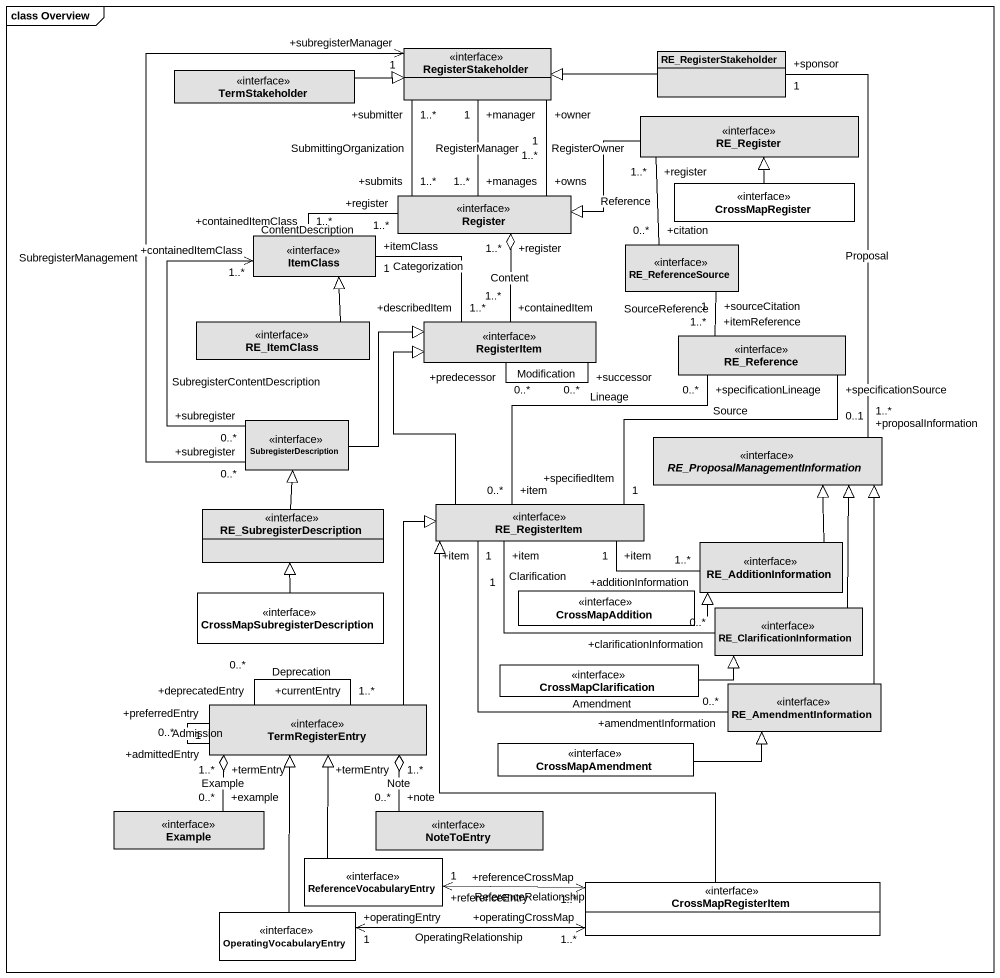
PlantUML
@startuml
mainframe class Overview
hide circle
hide empty members
class RegisterStakeholder <<interface>> #E1E1E1
class RE_RegisterStakeholder #E1E1E1
class TermStakeholder <<interface>> #E1E1E1
class RE_Register <<interface>> #E1E1E1
class Register <<interface>> #E1E1E1
class CrossMapRegister <<interface>> #FFFFFF
class ItemClass <<interface>> #E1E1E1
class RE_ReferenceSource <<interface>> #E1E1E1
class RE_ItemClass <<interface>> #E1E1E1
class RegisterItem <<interface>> #E1E1E1
class RE_Reference <<interface>> #E1E1E1
class SubregisterDescription <<interface>> #E1E1E1
abstract class "RE_ProposalManagementInformation" as RE_ProposalManagementInforma <<interface>> #E1E1E1
class RE_SubregisterDescription <<interface>> #E1E1E1
class RE_RegisterItem <<interface>> #E1E1E1
class RE_AdditionInformation <<interface>> #E1E1E1
class "CrossMapSubregisterDescription" as CrossMapSubregisterDescripti <<interface>> #FFFFFF
class CrossMapAddition <<interface>> #FFFFFF
class RE_ClarificationInformation <<interface>> #E1E1E1
class CrossMapClarification <<interface>> #FFFFFF
class RE_AmendmentInformation <<interface>> #E1E1E1
class TermRegisterEntry <<interface>> #E1E1E1
class CrossMapAmendment <<interface>> #FFFFFF
class Example <<interface>> #E1E1E1
class NoteToEntry <<interface>> #E1E1E1
class ReferenceVocabularyEntry <<interface>> #FFFFFF
class OperatingVocabularyEntry <<interface>> #FFFFFF
class CrossMapRegisterItem <<interface>> #FFFFFF
RE_RegisterStakeholder -left-|> RegisterStakeholder
RE_RegisterStakeholder "+sponsor\n1" -- "+proposalInformation\n1..*" RE_ProposalManagementInforma : Proposal
TermStakeholder -right-|> RegisterStakeholder
RE_Register -left-|> Register
RE_Register "+register\n1..*" -- "+citation\n0..*" RE_ReferenceSource : Reference
Register "+manages\n1..*" -up- "+manager\n1" RegisterStakeholder : RegisterManager
Register "+owns\n1..*" -up- "+owner\n1" RegisterStakeholder : RegisterOwner
Register "+submits\n1..*" -up- "+submitter\n1..*" RegisterStakeholder : SubmittingOrganization
Register "+register\n1..*" -left- "+containedItemClass\n1..*" ItemClass : ContentDescription
Register "+register\n1..*" o-- "+containedItem\n1..*" RegisterItem : Content
CrossMapRegister -up-|> RE_Register
RE_ItemClass -up-|> ItemClass
RegisterItem "+describedItem\n1..*" -left- "+itemClass\n1" ItemClass : Categorization
RegisterItem "+predecessor\n0..*" -- "+successor\n0..*" RegisterItem : Modification
RE_Reference "+itemReference\n1..*" -up- "+sourceCitation\n1" RE_ReferenceSource : SourceReference
SubregisterDescription "+subregister\n0..*" -up-> "+subregisterManager\n1" RegisterStakeholder : SubregisterManagement
SubregisterDescription "+subregister\n0..*" -up-> "+containedItemClass\n1..*" ItemClass : SubregisterContentDescription
SubregisterDescription -right-|> RegisterItem
RE_SubregisterDescription -up-|> SubregisterDescription
RE_RegisterItem -up-|> RegisterItem
RE_RegisterItem "+item\n0..*" -up- "+specificationLineage\n0..*" RE_Reference : Lineage
RE_RegisterItem "+specifiedItem\n1" -up- "+specificationSource\n0..1" RE_Reference : Source
RE_RegisterItem "+item\n1" -right- "+additionInformation\n1..*" RE_AdditionInformation
RE_RegisterItem "+item\n1" -right- "+clarificationInformation\n0..*" RE_ClarificationInformation : Clarification
RE_RegisterItem "+item\n1" -- "+amendmentInformation\n0..*" RE_AmendmentInformation : Amendment
RE_AdditionInformation -up-|> RE_ProposalManagementInforma
CrossMapSubregisterDescripti -up-|> RE_SubregisterDescription
CrossMapAddition -right-|> RE_AdditionInformation
RE_ClarificationInformation -up-|> RE_ProposalManagementInforma
CrossMapClarification -right-|> RE_ClarificationInformation
RE_AmendmentInformation -up-|> RE_ProposalManagementInforma
TermRegisterEntry -up-|> RE_RegisterItem
TermRegisterEntry "+currentEntry\n1..*" -- "+deprecatedEntry\n0..*" TermRegisterEntry : Deprecation
TermRegisterEntry "+preferredEntry\n1" -- "+admittedEntry\n0..*" TermRegisterEntry : Admission
CrossMapAmendment -right-|> RE_AmendmentInformation
Example "+example\n0..*" -up-o "+termEntry\n1..*" TermRegisterEntry : Example
NoteToEntry "+note\n0..*" -up-o "+termEntry\n1..*" TermRegisterEntry : Note
ReferenceVocabularyEntry -up-|> TermRegisterEntry
OperatingVocabularyEntry -up-|> TermRegisterEntry
CrossMapRegisterItem -up-|> RE_RegisterItem
CrossMapRegisterItem "+referenceCrossMap\n1..*" <-left-> "+referenceEntry\n1" ReferenceVocabularyEntry : ReferenceRelationship
CrossMapRegisterItem "+operatingCrossMap\n1..*" <-left-> "+operatingEntry\n1" OperatingVocabularyEntry : OperatingRelationship
@enduml
